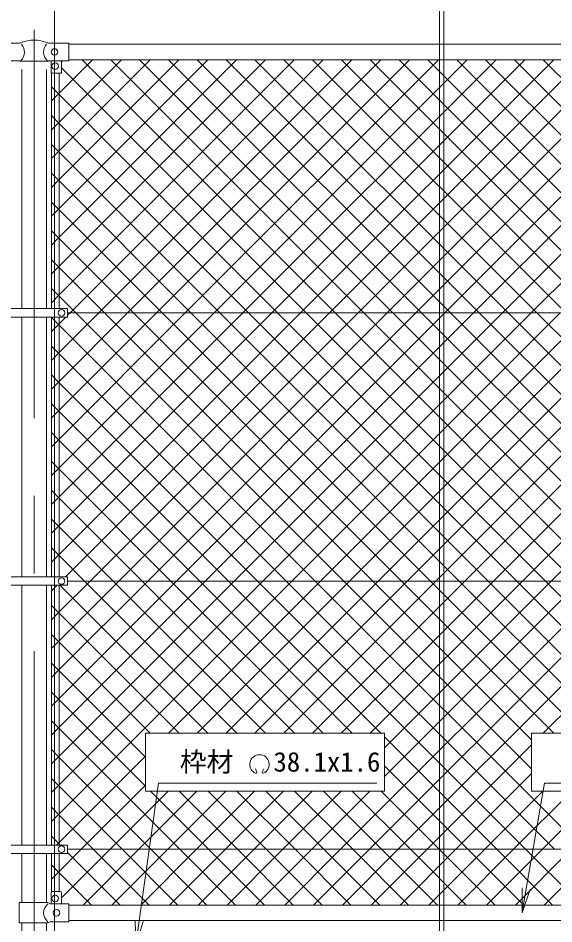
# Model space of a CAD drawing. Units: millimetres, scale not verified. Extents: x -6300 to 6300, y -4455 to 4455.
# Drawn here: x 1063 to 2378, y 986 to 3208 of the extents above; entities that cross this region are included whole.
import ezdxf
from ezdxf.enums import TextEntityAlignment as Align

# ---------------------------------------------------------------- set-up
doc = ezdxf.new("R2010")
doc.units = ezdxf.units.MM
doc.header["$LTSCALE"] = 30
doc.linetypes.add('USER1', pattern=[50.8, 31.75, -6.35, 6.35, -6.35])
for name, color, linetype, lineweight in [('0-0_D-STR-TXT', 7, 'Continuous', 9), ('0-3_D-BMK', 2, 'USER1', 13), ('0-4_D-STR1', 1, 'Continuous', 18), ('0-5_D-STR3', 3, 'Continuous', 13), ('0-6_D-STR-DIM', 7, 'Continuous', 9), ('0-7_0', 7, 'Continuous', 9), ('0-B_D-STR2', 7, 'Continuous', 9), ('0-C_Defpoints', 8, 'Continuous', 18)]:
    doc.layers.add(name, color=color, linetype=linetype, lineweight=lineweight)
doc.styles.add('ＭＳ ゴシック', font='')
doc.styles.get('ＭＳ ゴシック').set_extended_font_data('MS Gothic')

# ---------------------------------------------------------------- blocks, each defined once
blk = doc.blocks.new('_Open')
at = {"layer": '0-7_0'}
blk.add_line((-30, 5), (0, 0), dxfattribs=at)
blk.add_lwpolyline([(-30, -5), (0, 0), (-30, 0)], dxfattribs=at)

msp = doc.modelspace()

# ---------------------------------------------------------------- linework, layer by layer
at = {"layer": '0-0_D-STR-TXT'}
for p, q in [((1649.3, 1358.22), (1645.47, 1366.43)), ((1661.88, 1358.21), (1666.41, 1366.05))]:
    msp.add_line(p, q, dxfattribs=at)
for points in [[(1943.84, 1330.93), (1407.64, 1330.93), (1352.65, 935.38)], [(2891.19, 1330.93), (2354.99, 1330.93), (2300.07, 1015.08)]]:
    msp.add_lwpolyline(points, dxfattribs=at)
for centre, radius, start, end in [((1655.59, 1377.1), 23.75, 292.92895, 245.65759), ((1646.84, 1357.76), 2.5, 245.55066, 10.6575), ((1664.34, 1357.75), 2.5, 169.34241, 276.63708)]:
    msp.add_arc(centre, radius, start, end, dxfattribs=at)
at = {"layer": '0-3_D-BMK'}
msp.add_line((1102.51, 3179.08), (1102.51, -1266.74), dxfattribs=at)
at = {"layer": '0-4_D-STR1'}
for p, q in [((1187.51, 3143.84), (3017.51, 3143.84)), ((1187.51, 3105.74), (3017.51, 3105.74)), ((1072.26, 3081.54), (1072.26, 2495.14)), ((1132.76, 3081.54), (1132.76, 2495.14)), ((1072.26, 2474.54), (1072.26, 1837.14)), ((1132.76, 2474.54), (1132.76, 1837.14)), ((1072.26, 1816.54), (1072.26, 1179.14)), ((1132.76, 1816.54), (1132.76, 1179.14)), ((1072.26, 1158.54), (1072.26, 1037.94)), ((1132.76, 1158.54), (1132.76, 1037.94)), ((3017.51, 1031.84), (1187.51, 1031.84)), ((1072.26, 987.94), (1072.26, 761.34)), ((1132.76, 987.94), (1132.76, 761.34)), ((3017.51, 993.84), (1187.51, 993.84))]:
    msp.add_line(p, q, dxfattribs=at)
at = {"layer": '0-5_D-STR3'}
for p, q in [((1017.51, 3146.84), (1066.73, 3146.84)), ((1138.29, 3146.84), (1187.51, 3146.84)), ((1187.51, 3102.84), (1187.51, 3146.84)), ((1017.51, 3102.84), (1067.71, 3102.84)), ((1068.71, 3102.34), (1067.71, 3102.84)), ((1068.71, 3102.34), (1136.31, 3102.34)), ((1136.31, 3102.34), (1137.31, 3102.84)), ((1137.31, 3102.84), (1187.51, 3102.84)), ((1144.51, 3102.84), (1144.51, 3073.84)), ((1169.51, 3102.84), (1169.51, 3073.84)), ((1145.01, 2495.14), (1145.01, 3072.97)), ((1145.51, 3072.84), (1168.51, 3072.84)), ((1164.01, 2495.14), (1164.01, 3072.84)), ((1020.01, 2495.14), (1185.01, 2495.14)), ((1185.01, 2495.14), (1185.01, 2474.54)), ((1020.01, 2474.54), (1185.01, 2474.54)), ((1145.01, 1837.14), (1145.01, 2474.54)), ((1164.01, 1837.14), (1164.01, 2474.54)), ((3020.01, 2484.84), (1184.51, 2484.84)), ((1020.01, 1837.14), (1185.01, 1837.14)), ((3020.01, 1826.84), (1184.51, 1826.84)), ((1185.01, 1837.14), (1185.01, 1816.54)), ((1020.01, 1816.54), (1185.01, 1816.54)), ((1145.01, 1179.14), (1145.01, 1816.54)), ((1164.01, 1179.14), (1164.01, 1816.54)), ((1020.01, 1179.14), (1185.01, 1179.14)), ((1185.01, 1179.14), (1185.01, 1158.54)), ((1020.01, 1158.54), (1185.01, 1158.54)), ((1145.01, 1064.26), (1145.01, 1158.54)), ((1164.01, 1064.94), (1164.01, 1158.54)), ((3020.01, 1168.84), (1184.51, 1168.84)), ((1144.51, 1062.94), (1144.51, 1034.94)), ((1146.51, 1064.94), (1167.51, 1064.94)), ((1169.51, 1062.94), (1169.51, 1034.94)), ((1066.41, 1037.94), (1136.31, 1037.94)), ((1066.41, 1037.94), (1066.41, 987.94)), ((1142.31, 1034.94), (1136.31, 1037.94)), ((1142.31, 1034.94), (1187.51, 1034.94)), ((1187.51, 990.94), (1187.51, 1034.94)), ((1066.41, 987.94), (1136.31, 987.94)), ((1142.31, 990.94), (1136.31, 987.94)), ((1142.31, 990.94), (1187.51, 990.94))]:
    msp.add_line(p, q, dxfattribs=at)
for centre in [(1152.51, 3124.84), (1154.51, 3089.84), (1170.01, 2484.84), (1170.01, 1826.84), (1170.01, 1168.84), (1154.51, 1047.94), (1157.51, 1012.94)]:
    msp.add_circle(centre, 8, dxfattribs=at)
for centre, radius, start, end in [((1066.73, 3154.84), 8, 270, 296.9114), ((1050.13, 3124.84), 28.8, 314.1684, 41.01552), ((1102.51, 3071.38), 82.82, 67.15338, 112.84662), ((1154.9, 3124.84), 28.8, 138.98448, 225.8316), ((1138.29, 3154.84), 8, 243.0886, 270), ((1145.51, 3073.84), 1, 180, 270), ((1168.51, 3073.84), 1, 270, 0), ((1146.51, 1062.94), 2, 90, 180), ((1167.51, 1062.94), 2, 0, 90), ((1154.9, 1012.94), 28.8, 130.19176, 229.80824)]:
    msp.add_arc(centre, radius, start, end, dxfattribs=at)
at = {"layer": '0-6_D-STR-DIM'}
for p, q in [((1152.51, 910.84), (1152.51, 3423.84)), ((2097.51, 860.79), (2097.51, 3423.84)), ((2097.51, 860.79), (2097.51, 3423.84)), ((2107.51, 860.79), (2107.51, 3423.84)), ((2107.51, 860.79), (2107.51, 3423.84))]:
    msp.add_line(p, q, dxfattribs=at)
at = {"layer": '0-B_D-STR2'}
for p, q in [((1164.01, 3023.75), (1246, 3105.74)), ((1164.01, 2953.04), (1316.71, 3105.74)), ((1164.01, 2882.33), (1387.42, 3105.74)), ((1164.01, 2811.62), (1458.13, 3105.74)), ((1164.01, 2740.91), (1528.84, 3105.74)), ((1164.01, 2670.2), (1599.55, 3105.74)), ((1164.01, 2599.49), (1670.26, 3105.74)), ((1164.01, 2528.78), (1740.98, 3105.74)), ((1169.51, 3099.96), (1172.39, 3102.84)), ((1261.5, 2484.84), (1882.4, 3105.74)), ((1911.82, 2484.84), (1290.92, 3105.74)), ((1332.21, 2484.84), (1953.11, 3105.74)), ((1982.53, 2484.84), (1361.63, 3105.74)), ((1402.92, 2484.84), (2023.82, 3105.74)), ((2053.24, 2484.84), (1432.34, 3105.74)), ((1473.63, 2484.84), (2094.53, 3105.74)), ((2123.95, 2484.84), (1503.05, 3105.74)), ((1544.34, 2484.84), (2165.24, 3105.74)), ((2194.67, 2484.84), (1573.77, 3105.74)), ((1615.05, 2484.84), (2235.95, 3105.74)), ((2265.38, 2484.84), (1644.48, 3105.74)), ((1685.76, 2484.84), (2306.66, 3105.74)), ((2336.09, 2484.84), (1715.19, 3105.74)), ((1756.47, 2484.84), (2377.37, 3105.74)), ((2477.51, 2484.84), (1856.61, 3105.74)), ((1897.89, 2484.84), (2518.79, 3105.74)), ((2548.22, 2484.84), (1927.32, 3105.74)), ((1968.6, 2484.84), (2589.5, 3105.74)), ((2618.93, 2484.84), (1998.03, 3105.74)), ((2039.31, 2484.84), (2660.21, 3105.74)), ((2689.64, 2484.84), (2068.74, 3105.74)), ((2110.02, 2484.84), (2730.92, 3105.74)), ((2760.35, 2484.84), (2139.45, 3105.74)), ((2180.74, 2484.84), (2801.64, 3105.74)), ((2831.06, 2484.84), (2210.16, 3105.74)), ((2251.45, 2484.84), (2872.35, 3105.74)), ((2901.77, 2484.84), (2280.87, 3105.74)), ((2322.16, 2484.84), (2943.06, 3105.74)), ((2972.48, 2484.84), (2351.58, 3105.74)), ((1145.01, 3004.75), (1164.01, 3023.75)), ((1145.01, 2934.04), (1164.01, 2953.04)), ((1164.01, 2879.1), (1145.01, 2898.1)), ((1145.01, 2863.33), (1164.01, 2882.33)), ((1558.27, 2484.84), (1164.01, 2879.1)), ((1164.01, 2808.39), (1145.01, 2827.39)), ((1145.01, 2792.62), (1164.01, 2811.62)), ((1487.56, 2484.84), (1164.01, 2808.39)), ((1164.01, 2737.67), (1145.01, 2756.67)), ((1145.01, 2721.91), (1164.01, 2740.91)), ((1416.85, 2484.84), (1164.01, 2737.67)), ((1164.01, 2666.96), (1145.01, 2685.96)), ((1145.01, 2651.2), (1164.01, 2670.2)), ((1346.14, 2484.84), (1164.01, 2666.96)), ((1164.01, 2596.25), (1145.01, 2615.25)), ((1145.01, 2580.49), (1164.01, 2599.49)), ((1275.43, 2484.84), (1164.01, 2596.25)), ((1164.01, 2525.54), (1145.01, 2544.54)), ((1145.01, 2509.78), (1164.01, 2528.78)), ((1204.72, 2484.84), (1164.01, 2525.54)), ((1164.01, 2454.83), (1145.01, 2473.83)), ((1164.01, 2387.35), (1261.5, 2484.84)), ((1164.01, 2316.64), (1332.21, 2484.84)), ((1164.01, 2245.93), (1402.92, 2484.84)), ((1164.01, 2175.22), (1473.63, 2484.84)), ((1164.01, 2104.51), (1544.34, 2484.84)), ((1164.01, 2033.8), (1615.05, 2484.84)), ((1164.01, 1963.09), (1685.76, 2484.84)), ((1164.01, 1892.38), (1756.47, 2484.84)), ((1862.72, 1826.84), (1204.72, 2484.84)), ((1239.89, 1826.84), (1897.89, 2484.84)), ((1933.43, 1826.84), (1275.43, 2484.84)), ((1310.6, 1826.84), (1968.6, 2484.84)), ((2004.14, 1826.84), (1346.14, 2484.84)), ((1381.31, 1826.84), (2039.31, 2484.84)), ((2074.85, 1826.84), (1416.85, 2484.84)), ((1452.02, 1826.84), (2110.02, 2484.84)), ((2145.56, 1826.84), (1487.56, 2484.84)), ((1522.74, 1826.84), (2180.74, 2484.84)), ((2216.27, 1826.84), (1558.27, 2484.84)), ((1593.45, 1826.84), (2251.45, 2484.84)), ((1664.16, 1826.84), (2322.16, 2484.84)), ((1734.87, 1826.84), (2392.87, 2484.84)), ((2569.82, 1826.84), (1911.82, 2484.84)), ((2640.53, 1826.84), (1982.53, 2484.84)), ((2017.71, 1826.84), (2675.71, 2484.84)), ((2711.24, 1826.84), (2053.24, 2484.84)), ((2088.42, 1826.84), (2746.42, 2484.84)), ((2781.95, 1826.84), (2123.95, 2484.84)), ((2159.13, 1826.84), (2817.13, 2484.84)), ((2852.67, 1826.84), (2194.67, 2484.84)), ((2229.84, 1826.84), (2887.84, 2484.84)), ((2923.38, 1826.84), (2265.38, 2484.84)), ((2300.55, 1826.84), (2958.55, 2484.84)), ((2994.09, 1826.84), (2336.09, 2484.84)), ((1792, 1826.84), (1164.01, 2454.83)), ((1164.01, 2384.12), (1145.01, 2403.12)), ((1145.01, 2368.35), (1164.01, 2387.35)), ((1721.29, 1826.84), (1164.01, 2384.12)), ((1164.01, 2313.41), (1145.01, 2332.41)), ((1145.01, 2297.64), (1164.01, 2316.64)), ((1650.58, 1826.84), (1164.01, 2313.41)), ((1164.01, 2242.7), (1145.01, 2261.7)), ((1145.01, 2226.93), (1164.01, 2245.93)), ((1579.87, 1826.84), (1164.01, 2242.7)), ((1164.01, 2171.99), (1145.01, 2190.99)), ((1145.01, 2156.22), (1164.01, 2175.22)), ((1509.16, 1826.84), (1164.01, 2171.99)), ((1164.01, 2101.28), (1145.01, 2120.28)), ((1145.01, 2085.51), (1164.01, 2104.51)), ((1438.45, 1826.84), (1164.01, 2101.28)), ((1164.01, 2030.57), (1145.01, 2049.57)), ((1145.01, 2014.8), (1164.01, 2033.8)), ((1367.74, 1826.84), (1164.01, 2030.57)), ((1164.01, 1959.86), (1145.01, 1978.86)), ((1145.01, 1944.09), (1164.01, 1963.09)), ((1297.03, 1826.84), (1164.01, 1959.86)), ((1164.01, 1889.15), (1145.01, 1908.15)), ((1145.01, 1873.38), (1164.01, 1892.38)), ((1226.32, 1826.84), (1164.01, 1889.15)), ((1145.31, 1837.14), (1145.01, 1837.44)), ((1164.01, 1750.96), (1239.89, 1826.84)), ((1164.01, 1680.25), (1310.6, 1826.84)), ((1164.01, 1609.54), (1381.31, 1826.84)), ((1164.01, 1538.83), (1452.02, 1826.84)), ((1164.01, 1468.12), (1522.74, 1826.84)), ((1164.01, 1397.4), (1593.45, 1826.84)), ((1164.01, 1326.69), (1664.16, 1826.84)), ((1164.01, 1255.98), (1734.87, 1826.84)), ((1599.79, 1453.37), (1226.32, 1826.84)), ((1670.5, 1453.37), (1297.03, 1826.84)), ((1741.21, 1453.37), (1367.74, 1826.84)), ((1811.92, 1453.37), (1438.45, 1826.84)), ((1882.63, 1453.37), (1509.16, 1826.84)), ((1953.34, 1453.37), (1579.87, 1826.84)), ((1644.24, 1453.37), (2017.71, 1826.84)), ((2308.58, 1168.84), (1650.58, 1826.84)), ((1714.95, 1453.37), (2088.42, 1826.84)), ((2379.29, 1168.84), (1721.29, 1826.84)), ((1785.66, 1453.37), (2159.13, 1826.84)), ((2450, 1168.84), (1792, 1826.84)), ((1854.68, 1168.84), (2512.68, 1826.84)), ((1856.37, 1453.37), (2229.84, 1826.84)), ((2323.03, 1366.53), (1862.72, 1826.84)), ((1925.4, 1168.84), (2583.4, 1826.84)), ((1927.08, 1453.37), (2300.55, 1826.84)), ((2323.03, 1437.24), (1933.43, 1826.84)), ((1996.11, 1168.84), (2654.11, 1826.84)), ((2377.61, 1453.37), (2004.14, 1826.84)), ((2448.32, 1453.37), (2074.85, 1826.84)), ((2519.03, 1453.37), (2145.56, 1826.84)), ((2589.74, 1453.37), (2216.27, 1826.84)), ((2351.35, 1453.37), (2724.82, 1826.84)), ((1145.01, 1802.67), (1158.88, 1816.54)), ((1529.08, 1453.37), (1165.91, 1816.54)), ((1164.01, 1747.72), (1145.01, 1766.72)), ((1145.01, 1731.96), (1164.01, 1750.96)), ((1458.37, 1453.37), (1164.01, 1747.72)), ((1164.01, 1677.01), (1145.01, 1696.01)), ((1145.01, 1661.25), (1164.01, 1680.25)), ((1387.66, 1453.37), (1164.01, 1677.01)), ((1164.01, 1606.3), (1145.01, 1625.3)), ((1145.01, 1590.54), (1164.01, 1609.54)), ((1375.67, 1394.64), (1164.01, 1606.3)), ((1164.01, 1535.59), (1145.01, 1554.59)), ((1145.01, 1519.83), (1164.01, 1538.83)), ((1375.67, 1323.93), (1164.01, 1535.59)), ((1164.01, 1464.88), (1145.01, 1483.88)), ((1145.01, 1449.12), (1164.01, 1468.12)), ((1460.06, 1168.84), (1164.01, 1464.88)), ((2237.87, 1168.84), (1962.2, 1444.51)), ((2066.82, 1168.84), (2323.03, 1425.05)), ((1164.01, 1394.17), (1145.01, 1413.17)), ((1145.01, 1378.4), (1164.01, 1397.4)), ((1389.34, 1168.84), (1164.01, 1394.17)), ((2167.16, 1168.84), (1962.2, 1373.8)), ((1164.01, 1323.46), (1145.01, 1342.46)), ((2137.53, 1168.84), (2323.03, 1354.34)), ((1145.01, 1307.69), (1164.01, 1326.69)), ((1318.63, 1168.84), (1164.01, 1323.46)), ((1359.71, 1168.84), (1502.31, 1311.44)), ((1530.77, 1168.84), (1388.16, 1311.44)), ((1430.42, 1168.84), (1573.02, 1311.44)), ((1601.48, 1168.84), (1458.87, 1311.44)), ((1501.13, 1168.84), (1643.73, 1311.44)), ((1672.19, 1168.84), (1529.59, 1311.44)), ((1571.84, 1168.84), (1714.44, 1311.44)), ((1742.9, 1168.84), (1600.3, 1311.44)), ((1642.55, 1168.84), (1785.15, 1311.44)), ((1884.32, 1168.84), (1741.72, 1311.44)), ((1955.03, 1168.84), (1812.43, 1311.44)), ((2025.74, 1168.84), (1883.14, 1311.44)), ((2096.45, 1168.84), (1953.85, 1311.44)), ((2208.24, 1168.84), (2350.84, 1311.44)), ((2278.95, 1168.84), (2421.55, 1311.44)), ((2349.66, 1168.84), (2492.26, 1311.44)), ((1164.01, 1252.75), (1145.01, 1271.75)), ((1145.01, 1236.98), (1164.01, 1255.98)), ((1247.92, 1168.84), (1164.01, 1252.75)), ((1314.21, 1031.84), (1185.01, 1161.04)), ((1222.71, 1031.84), (1359.71, 1168.84)), ((1384.92, 1031.84), (1247.92, 1168.84)), ((1293.42, 1031.84), (1430.42, 1168.84)), ((1455.63, 1031.84), (1318.63, 1168.84)), ((1364.13, 1031.84), (1501.13, 1168.84)), ((1526.34, 1031.84), (1389.34, 1168.84)), ((1434.84, 1031.84), (1571.84, 1168.84)), ((1597.06, 1031.84), (1460.06, 1168.84)), ((1505.55, 1031.84), (1642.55, 1168.84)), ((1667.77, 1031.84), (1530.77, 1168.84)), ((1738.48, 1031.84), (1601.48, 1168.84)), ((1809.19, 1031.84), (1672.19, 1168.84)), ((1717.68, 1031.84), (1854.68, 1168.84)), ((1879.9, 1031.84), (1742.9, 1168.84)), ((1788.4, 1031.84), (1925.4, 1168.84)), ((1859.11, 1031.84), (1996.11, 1168.84)), ((2021.32, 1031.84), (1884.32, 1168.84)), ((1929.82, 1031.84), (2066.82, 1168.84)), ((2092.03, 1031.84), (1955.03, 1168.84)), ((2000.53, 1031.84), (2137.53, 1168.84)), ((2162.74, 1031.84), (2025.74, 1168.84)), ((2071.24, 1031.84), (2208.24, 1168.84)), ((2233.45, 1031.84), (2096.45, 1168.84)), ((2141.95, 1031.84), (2278.95, 1168.84)), ((2304.16, 1031.84), (2167.16, 1168.84)), ((2212.66, 1031.84), (2349.66, 1168.84)), ((2374.87, 1031.84), (2237.87, 1168.84)), ((2283.37, 1031.84), (2420.37, 1168.84)), ((2445.58, 1031.84), (2308.58, 1168.84)), ((2354.08, 1031.84), (2491.08, 1168.84)), ((1169.69, 1034.94), (1169.51, 1035.12))]:
    msp.add_line(p, q, dxfattribs=at)
for points in [[(1179.48, 1837.14), (1827.18, 2484.84), (2448.08, 3105.74)], [(1185.01, 2479.06), (1190.79, 2484.84), (1811.69, 3105.74)], [(2872.58, 1453.37), (2499.11, 1826.84), (1841.11, 2484.84), (1220.21, 3105.74)], [(3054.5, 1837.14), (3041.01, 1850.62), (2406.8, 2484.84), (1785.9, 3105.74)], [(2801.87, 1453.37), (2428.4, 1826.84), (1770.4, 2484.84), (1169.51, 3085.73)], [(1432.11, 1453.37), (1805.58, 1826.84), (2463.58, 2484.84), (3041.01, 3062.27), (3051.58, 3072.84)], [(2731.16, 1453.37), (2357.69, 1826.84), (1699.69, 2484.84), (1164.01, 3020.52), (1145.01, 3039.52)], [(1502.82, 1453.37), (1876.29, 1826.84), (2534.29, 2484.84), (3041.01, 2991.56), (3060.01, 3010.56)], [(2660.45, 1453.37), (2286.98, 1826.84), (1628.98, 2484.84), (1164.01, 2949.81), (1145.01, 2968.81)], [(1573.53, 1453.37), (1947, 1826.84), (2605, 2484.84), (3041.01, 2920.85), (3060.01, 2939.85)], [(1145.01, 2439.06), (1164.01, 2458.06), (1180.49, 2474.54)], [(1962.2, 1417.77), (2371.26, 1826.84), (3020.01, 2475.59)], [(1962.2, 1347.06), (2441.97, 1826.84), (3041.01, 2425.88), (3060.01, 2444.88)], [(1157.88, 1179.14), (1164.01, 1185.27), (1375.67, 1396.93)], [(1145.01, 1095.56), (1164.01, 1114.56), (1218.29, 1168.84), (1375.67, 1326.22)], [(1169.51, 1049.35), (1289, 1168.84), (1431.6, 1311.44)], [(1576.26, 1031.84), (1713.26, 1168.84), (1855.87, 1311.44)], [(1646.97, 1031.84), (1783.97, 1168.84), (1926.58, 1311.44)], [(1950.61, 1031.84), (1813.61, 1168.84), (1671.01, 1311.44)], [(1166.91, 1179.14), (1164.01, 1182.04), (1145.01, 1201.04)], [(1243.5, 1031.84), (1164.01, 1111.33), (1145.01, 1130.33)]]:
    msp.add_lwpolyline(points, dxfattribs=at)
at = {"layer": '0-C_Defpoints'}
for points in [[(1962.2, 1453.37), (1375.67, 1453.37), (1375.67, 1311.44), (1962.2, 1311.44)], [(2909.55, 1453.37), (2323.03, 1453.37), (2323.03, 1311.44), (2909.55, 1311.44)]]:
    msp.add_lwpolyline(points, close=True, dxfattribs=at)

# ---------------------------------------------------------------- block references
at = {"layer": '0-0_D-STR-TXT', "xscale": 2, "yscale": 2}
for p, rotation in [((2299.73, 1013.11), 260.13617), ((1352.38, 933.4), 262.08579)]:
    msp.add_blockref('_Open', p, dxfattribs=dict(at, rotation=rotation))

# ---------------------------------------------------------------- texts
at = {"layer": '0-0_D-STR-TXT', "style": 'ＭＳ ゴシック'}
msp.add_text('枠材 \u300038.1x1.6', height=48.17, dxfattribs=at).set_placement((1460.08, 1344.79), align=Align.BOTTOM_LEFT)

doc.saveas('drawing.dxf')
